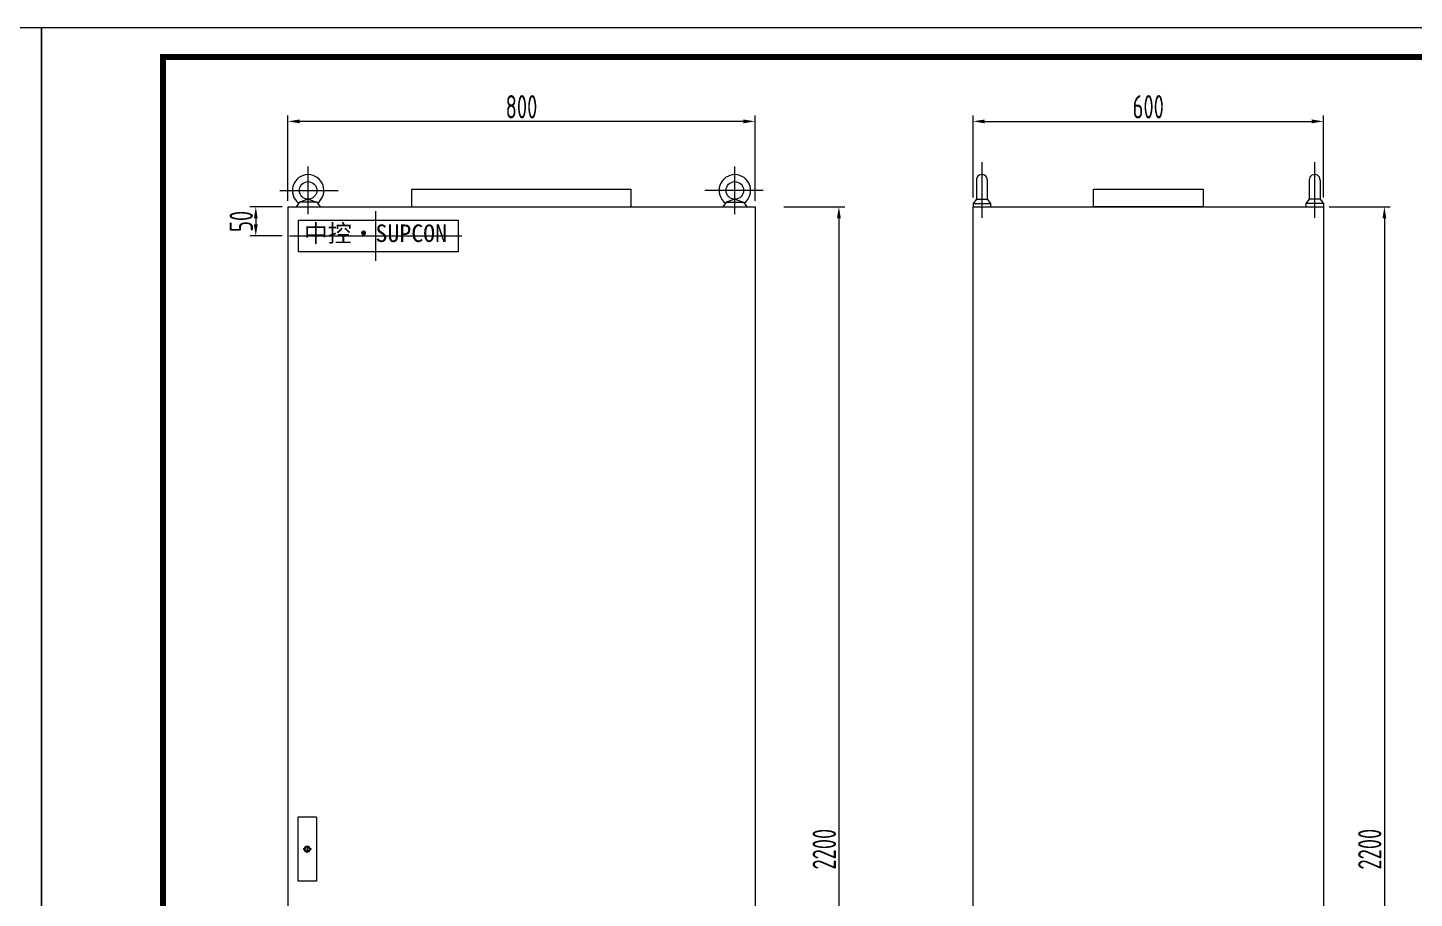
# Model space of a CAD drawing. Header units: millimetres. Extents: x 30557 to 235556, y -116603 to -73383.
# Drawn here: x 81796 to 84170, y -92198 to -90707 of the extents above; entities that cross this region are included whole.
import ezdxf
from ezdxf.lldxf.tags import DXFTag

# ---------------------------------------------------------------- set-up
doc = ezdxf.new("R2010")
doc.units = ezdxf.units.MM
doc.layers.add('CAXA0', color=7, linetype='Continuous', lineweight=70)
doc.layers.add('CAXA3', color=7, linetype='Continuous', lineweight=25)
doc.layers.add('文本层', color=2, linetype='Continuous')
doc.layers.add('符号层', color=3, linetype='Continuous')
doc.styles.get("Standard").update_dxf_attribs({"font": ''})
doc.styles.add('supcon', font='sceie.shx', dxfattribs={"width": 0.75, "height": 40, "bigfont": 'sceic.shx'})
doc.styles.get('Standard').set_extended_font_data('SimSun')
tags = doc.linetypes.add('CENTER', pattern=[2, 1.25, -0.25, 0.25, -0.25]).pattern_tags.tags
tags[10:11] = [DXFTag(74, 4), DXFTag(75, 0), DXFTag(340, '0'), DXFTag(46, 1.0), DXFTag(50, 0.0), DXFTag(44, 0.0), DXFTag(45, 0.0)]
tags[8:9] = [DXFTag(74, 4), DXFTag(75, 0), DXFTag(340, '0'), DXFTag(46, 1.0), DXFTag(50, 0.0), DXFTag(44, 0.0), DXFTag(45, 0.0)]
tags[6:7] = [DXFTag(74, 4), DXFTag(75, 0), DXFTag(340, '0'), DXFTag(46, 1.0), DXFTag(50, 0.0), DXFTag(44, 0.0), DXFTag(45, 0.0)]
tags[4:5] = [DXFTag(74, 4), DXFTag(75, 0), DXFTag(340, '0'), DXFTag(46, 1.0), DXFTag(50, 0.0), DXFTag(44, 0.0), DXFTag(45, 0.0)]
doc.dimstyles.new('supcon', dxfattribs={"dimtxt": 20, "dimasz": 20, "dimexe": 10, "dimexo": 10, "dimgap": 5, "dimtad": 1, "dimtoh": 1, "dimdec": 0, "dimzin": 0, "dimdsep": 46, "dimtxsty": 'supcon', "dimcen": 0.09, "dimclrd": 2, "dimclre": 2, "dimclrt": 2, "dimadec": 0, "dimazin": 0, "dimtfac": 1, "dimtdec": 0, "dimtofl": 0, "dimtmove": 0, "dimatfit": 3, "dimfxl": 1, "dimtolj": 1, "dimtzin": 0, "dimarcsym": 0})

# ---------------------------------------------------------------- blocks, each defined once
blk = doc.blocks.new('supcon图框')
at = {"linetype": 'Continuous'}
for p, q in [((6145.7, 4361.7), (1987.7, 4361.7)), ((1987.7, 4361.7), (1987.7, 1421.7)), ((6145.7, 1421.7), (6145.7, 4361.7))]:
    blk.add_line(p, q, dxfattribs=at)
at = {"linetype": 'Continuous', "const_width": 10}
blk.add_lwpolyline([(2195.7, 4311.7), (6095.7, 4311.7), (6095.7, 1471.7), (2195.7, 1471.7)], close=True, dxfattribs=at)
blk = doc.blocks.new('*D97')
at = {"color": 2, "linetype": 'Continuous', "lineweight": -2}
for p, q in [((82241.3, -91003.5), (82241.3, -90857.3)), ((83021.3, -90867.3), (82261.3, -90867.3)), ((83041.3, -91003.5), (83041.3, -90857.3))]:
    blk.add_line(p, q, dxfattribs=at)
at = {"color": 2}
for points in [[(82261.3, -90864), (82261.3, -90870.6), (82241.3, -90867.3)], [(83021.3, -90870.6), (83021.3, -90864), (83041.3, -90867.3)]]:
    blk.add_solid(points, dxfattribs=at)
at = {"layer": 'DEFPOINTS', "color": 0}
for p in [(82241.3, -90867.3), (82241.3, -91013.5), (83041.3, -91013.5)]:
    blk.add_point(p, dxfattribs=at)
at = {"color": 2, "insert": (82641.3, -90842.3), "char_height": 40, "attachment_point": 5, "style": 'supcon'}
blk.add_mtext('\\A1;800', dxfattribs=at)
blk = doc.blocks.new('*D98')
at = {"color": 2, "linetype": 'Continuous', "lineweight": -2}
for p, q in [((83090.5, -91013.5), (83194.9, -91013.5)), ((83184.9, -91033.5), (83184.9, -93193.5)), ((83090.5, -93213.5), (83194.9, -93213.5))]:
    blk.add_line(p, q, dxfattribs=at)
at = {"color": 2}
for points in [[(83188.3, -91033.5), (83181.6, -91033.5), (83184.9, -91013.5)], [(83181.6, -93193.5), (83188.3, -93193.5), (83184.9, -93213.5)]]:
    blk.add_solid(points, dxfattribs=at)
at = {"layer": 'DEFPOINTS', "color": 0}
for p in [(83080.5, -91013.5), (83080.5, -93213.5), (83184.9, -93213.5)]:
    blk.add_point(p, dxfattribs=at)
at = {"color": 2, "insert": (83159.9, -92113.5), "char_height": 40, "attachment_point": 5, "rotation": 90, "style": 'supcon'}
blk.add_mtext('\\A1;2200', dxfattribs=at)
blk = doc.blocks.new('*D99')
at = {"color": 2, "linetype": 'Continuous', "lineweight": -2}
for p, q in [((82231.3, -91013.5), (82176.3, -91013.5)), ((82186.3, -91033.5), (82186.3, -91043.5)), ((82231.3, -91063.5), (82176.3, -91063.5))]:
    blk.add_line(p, q, dxfattribs=at)
at = {"color": 2}
for points in [[(82189.6, -91033.5), (82183, -91033.5), (82186.3, -91013.5)], [(82183, -91043.5), (82189.6, -91043.5), (82186.3, -91063.5)]]:
    blk.add_solid(points, dxfattribs=at)
at = {"layer": 'DEFPOINTS', "color": 0}
for p in [(82241.3, -91013.5), (82186.3, -91063.5), (82241.3, -91063.5)]:
    blk.add_point(p, dxfattribs=at)
at = {"color": 2, "insert": (82161.3, -91038.5), "char_height": 40, "attachment_point": 5, "rotation": 90, "style": 'supcon'}
blk.add_mtext('\\A1;50', dxfattribs=at)
blk = doc.blocks.new('*D100')
at = {"color": 2, "linetype": 'Continuous', "lineweight": -2}
for p, q in [((83414.7, -90997.8), (83414.7, -90857.3)), ((83434.7, -90867.3), (83994.7, -90867.3)), ((84014.7, -90997.8), (84014.7, -90857.3))]:
    blk.add_line(p, q, dxfattribs=at)
at = {"color": 2}
for points in [[(83434.7, -90864), (83434.7, -90870.6), (83414.7, -90867.3)], [(83994.7, -90870.6), (83994.7, -90864), (84014.7, -90867.3)]]:
    blk.add_solid(points, dxfattribs=at)
at = {"layer": 'DEFPOINTS', "color": 0}
for p in [(84014.7, -90867.3), (83414.7, -91007.8), (84014.7, -91007.8)]:
    blk.add_point(p, dxfattribs=at)
at = {"color": 2, "insert": (83714.7, -90842.3), "char_height": 40, "attachment_point": 5, "style": 'supcon'}
blk.add_mtext('\\A1;600', dxfattribs=at)
blk = doc.blocks.new('*D101')
at = {"color": 2, "linetype": 'Continuous', "lineweight": -2}
for p, q in [((84024.7, -91013.5), (84129.1, -91013.5)), ((84119.1, -91033.5), (84119.1, -93193.5)), ((84024.7, -93213.5), (84129.1, -93213.5))]:
    blk.add_line(p, q, dxfattribs=at)
at = {"color": 2}
for points in [[(84122.5, -91033.5), (84115.8, -91033.5), (84119.1, -91013.5)], [(84115.8, -93193.5), (84122.5, -93193.5), (84119.1, -93213.5)]]:
    blk.add_solid(points, dxfattribs=at)
at = {"layer": 'DEFPOINTS', "color": 0}
for p in [(84014.7, -91013.5), (84014.7, -93213.5), (84119.1, -93213.5)]:
    blk.add_point(p, dxfattribs=at)
at = {"color": 2, "insert": (84094.1, -92113.5), "char_height": 40, "attachment_point": 5, "rotation": 90, "style": 'supcon'}
blk.add_mtext('\\A1;2200', dxfattribs=at)

msp = doc.modelspace()

# ---------------------------------------------------------------- linework, layer by layer
at = {"color": 4, "linetype": 'CENTER', "ltscale": 20}
for p, q in [((82275.9, -91026.3), (82275.9, -90944.3)), ((83006.7, -91026.3), (83006.7, -90944.3)), ((83429.7, -90937.4), (83429.7, -91032.2)), ((83999.7, -90937.4), (83999.7, -91032.2)), ((82227.6, -90985.5), (82327.5, -90985.5)), ((83055, -90985.5), (82955.2, -90985.5))]:
    msp.add_line(p, q, dxfattribs=at)
at = {"ltscale": 100}
for p, q in [((82453.8, -91013.5), (82453.8, -90983.5)), ((82453.8, -90983.5), (82828.9, -90983.5)), ((82828.9, -91013.5), (82828.9, -90983.5))]:
    msp.add_line(p, q, dxfattribs=at)
for p, q in [((82241.3, -91013.5), (82241.3, -93113.5)), ((82241.3, -91013.5), (83041.3, -91013.5)), ((83041.3, -91013.5), (83041.3, -93213.5)), ((82290.3, -92058.8), (82258.3, -92058.8)), ((82274.3, -92110), (82274.3, -92117))]:
    msp.add_line(p, q)
at = {"color": 0}
for p, q in [((83414.7, -91013.5), (84014.7, -91013.5)), ((83414.7, -93213.5), (83414.7, -91013.5)), ((84014.7, -91013.5), (84014.7, -93213.5))]:
    msp.add_line(p, q, dxfattribs=at)
at = {"color": 4, "linetype": 'CENTER', "ltscale": 50}
for p, q in [((82391.6, -91020.9), (82391.6, -91106)), ((82244.2, -91063.4), (82539, -91063.5))]:
    msp.add_line(p, q, dxfattribs=at)
msp.add_lwpolyline([(83620.9, -90983.5), (83808.5, -90983.5), (83808.5, -91013.5), (83620.9, -91013.5)], close=True)
at = {"layer": 'CAXA0', "linetype": 'Continuous', "lineweight": 25}
for p, q in [((82268.2, -92112.6), (82268.2, -92114.3)), ((82268.2, -92112.6), (82270.9, -92112.6)), ((82268.2, -92114.3), (82270.9, -92114.3)), ((82277.7, -92112.6), (82280.5, -92112.6)), ((82277.7, -92114.3), (82280.5, -92114.3)), ((82280.5, -92112.6), (82280.5, -92114.3))]:
    msp.add_line(p, q, dxfattribs=at)
for radius, start, end in [(5.03, 9.45, 170.55), (5.03, 189.45, 350.55), (3.5, 13.6385, 166.3615), (3.5, 193.6385, 346.3615)]:
    msp.add_arc((82274.3, -92113.5), radius, start, end, dxfattribs=at)
at = {"layer": 'CAXA3', "linetype": 'Continuous', "lineweight": 25}
for p, q in [((83420.4, -90967.7), (83420.4, -91000.4)), ((83439, -90967.7), (83439, -91000.4)), ((83990.4, -90967.7), (83990.4, -91000.4)), ((84009, -90967.7), (84009, -91000.4)), ((82260.9, -91005.4), (82255.3, -91013.5)), ((82260.9, -91005.4), (82255.3, -91013.5)), ((82275.9, -91000.5), (82260.9, -91005.4)), ((82275.9, -91000.5), (82260.9, -91005.4)), ((82290.9, -91005.4), (82260.9, -91005.4)), ((82290.9, -91005.4), (82260.9, -91005.4)), ((82275.9, -91000.5), (82290.9, -91005.4)), ((82275.9, -91000.5), (82290.9, -91005.4)), ((82290.9, -91005.4), (82296.5, -91013.5)), ((82290.9, -91005.4), (82296.5, -91013.5)), ((82991.7, -91005.4), (82986.1, -91013.5)), ((82991.7, -91005.4), (82986.1, -91013.5)), ((83006.7, -91000.5), (82991.7, -91005.4)), ((83006.7, -91000.5), (82991.7, -91005.4)), ((82991.7, -91005.4), (83021.7, -91005.4)), ((82991.7, -91005.4), (83021.7, -91005.4)), ((83006.7, -91000.5), (83021.7, -91005.4)), ((83006.7, -91000.5), (83021.7, -91005.4)), ((83021.7, -91005.4), (83027.3, -91013.5)), ((83021.7, -91005.4), (83027.3, -91013.5)), ((83420.4, -91000.4), (83414.7, -91007.8)), ((83414.7, -91007.8), (83414.7, -91013.5)), ((83414.7, -91007.8), (83444.7, -91007.8)), ((83420.4, -91000.4), (83439, -91000.4)), ((83439, -91000.4), (83444.7, -91007.8)), ((83441.2, -91003.3), (83441.2, -91003.5)), ((83441.2, -91003.5), (83441.4, -91003.5)), ((83444.7, -91007.8), (83444.7, -91013.5)), ((83990.4, -91000.4), (83984.7, -91007.8)), ((83984.7, -91007.8), (83984.7, -91013.5)), ((84014.7, -91007.8), (83984.7, -91007.8)), ((83988.2, -91003.5), (83988.1, -91003.5)), ((83988.2, -91003.3), (83988.2, -91003.5)), ((84009, -91000.4), (83990.4, -91000.4)), ((84009, -91000.4), (84014.7, -91007.8)), ((84014.7, -91007.8), (84014.7, -91013.5))]:
    msp.add_line(p, q, dxfattribs=at)
for centre in [(82275.9, -90985.5), (82275.9, -90985.5), (83006.7, -90985.5), (83006.7, -90985.5)]:
    msp.add_circle(centre, 15, dxfattribs=at)
for centre, radius, start, end in [((82275.9, -90985.5), 27, 306.784, 233.216), ((82275.9, -90985.5), 27, 306.784, 233.216), ((83006.7, -90985.5), 27, 306.784, 233.216), ((83006.7, -90985.5), 27, 306.784, 233.216), ((83429.7, -90967.7), 9.3, 359.9906, 180.0094), ((83999.7, -90967.7), 9.3, 359.9906, 180.0094)]:
    msp.add_arc(centre, radius, start, end, dxfattribs=at)
at = {"layer": '文本层'}
msp.add_lwpolyline([(82259.4, -91036.4), (82533.1, -91036.4), (82533.1, -91090.5), (82259.4, -91090.5)], close=True, dxfattribs=at)
at = {"layer": '符号层', "color": 7}
for p, q in [((82258.3, -92058.8), (82258.3, -92168.1)), ((82290.3, -92058.8), (82290.3, -92168.1)), ((82290.3, -92168.1), (82258.3, -92168.1))]:
    msp.add_line(p, q, dxfattribs=at)

# ---------------------------------------------------------------- block references
for p in [(75673.8, -95068.7), (79831.8, -95068.7)]:
    msp.add_blockref('supcon图框', p)

# ---------------------------------------------------------------- texts
at = {"layer": '文本层', "insert": (82268.7, -91043.8), "char_height": 40, "width": 257.209, "attachment_point": 1}
msp.add_mtext('{\\fSimHei|b0|i0|c134|p2;\\H0.75x;中控·SUPCON}', dxfattribs=at)

# ---------------------------------------------------------------- dimensions: what is measured, and where the dimension line sits
at = {"linetype": 'Continuous'}
for base, p1, p2, picture, middle in [((82241.3, -90867.3), (83041.3, -91013.5), (82241.3, -91013.5), '*D97', (82641.3, -90842.3)), ((84014.7, -90867.3), (83414.7, -91007.8), (84014.7, -91007.8), '*D100', (83714.7, -90842.3))]:
    dim = msp.add_linear_dim(base=base, p1=p1, p2=p2, dimstyle='supcon', dxfattribs=at)
    dim.commit()
    dim.dimension.update_dxf_attribs({"geometry": picture, "text_midpoint": middle})
for base, p1, p2, picture, middle in [((82186.3, -91063.5), (82241.3, -91013.5), (82241.3, -91063.5), '*D99', (82161.3, -91038.5)), ((83184.9, -93213.5), (83080.5, -91013.5), (83080.5, -93213.5), '*D98', (83159.9, -92113.5)), ((84119.1, -93213.5), (84014.7, -91013.5), (84014.7, -93213.5), '*D101', (84094.1, -92113.5))]:
    dim = msp.add_linear_dim(base=base, p1=p1, p2=p2, angle=90, dimstyle='supcon', dxfattribs=at)
    dim.commit()
    dim.dimension.update_dxf_attribs({"geometry": picture, "text_midpoint": middle})

doc.saveas('drawing.dxf')
